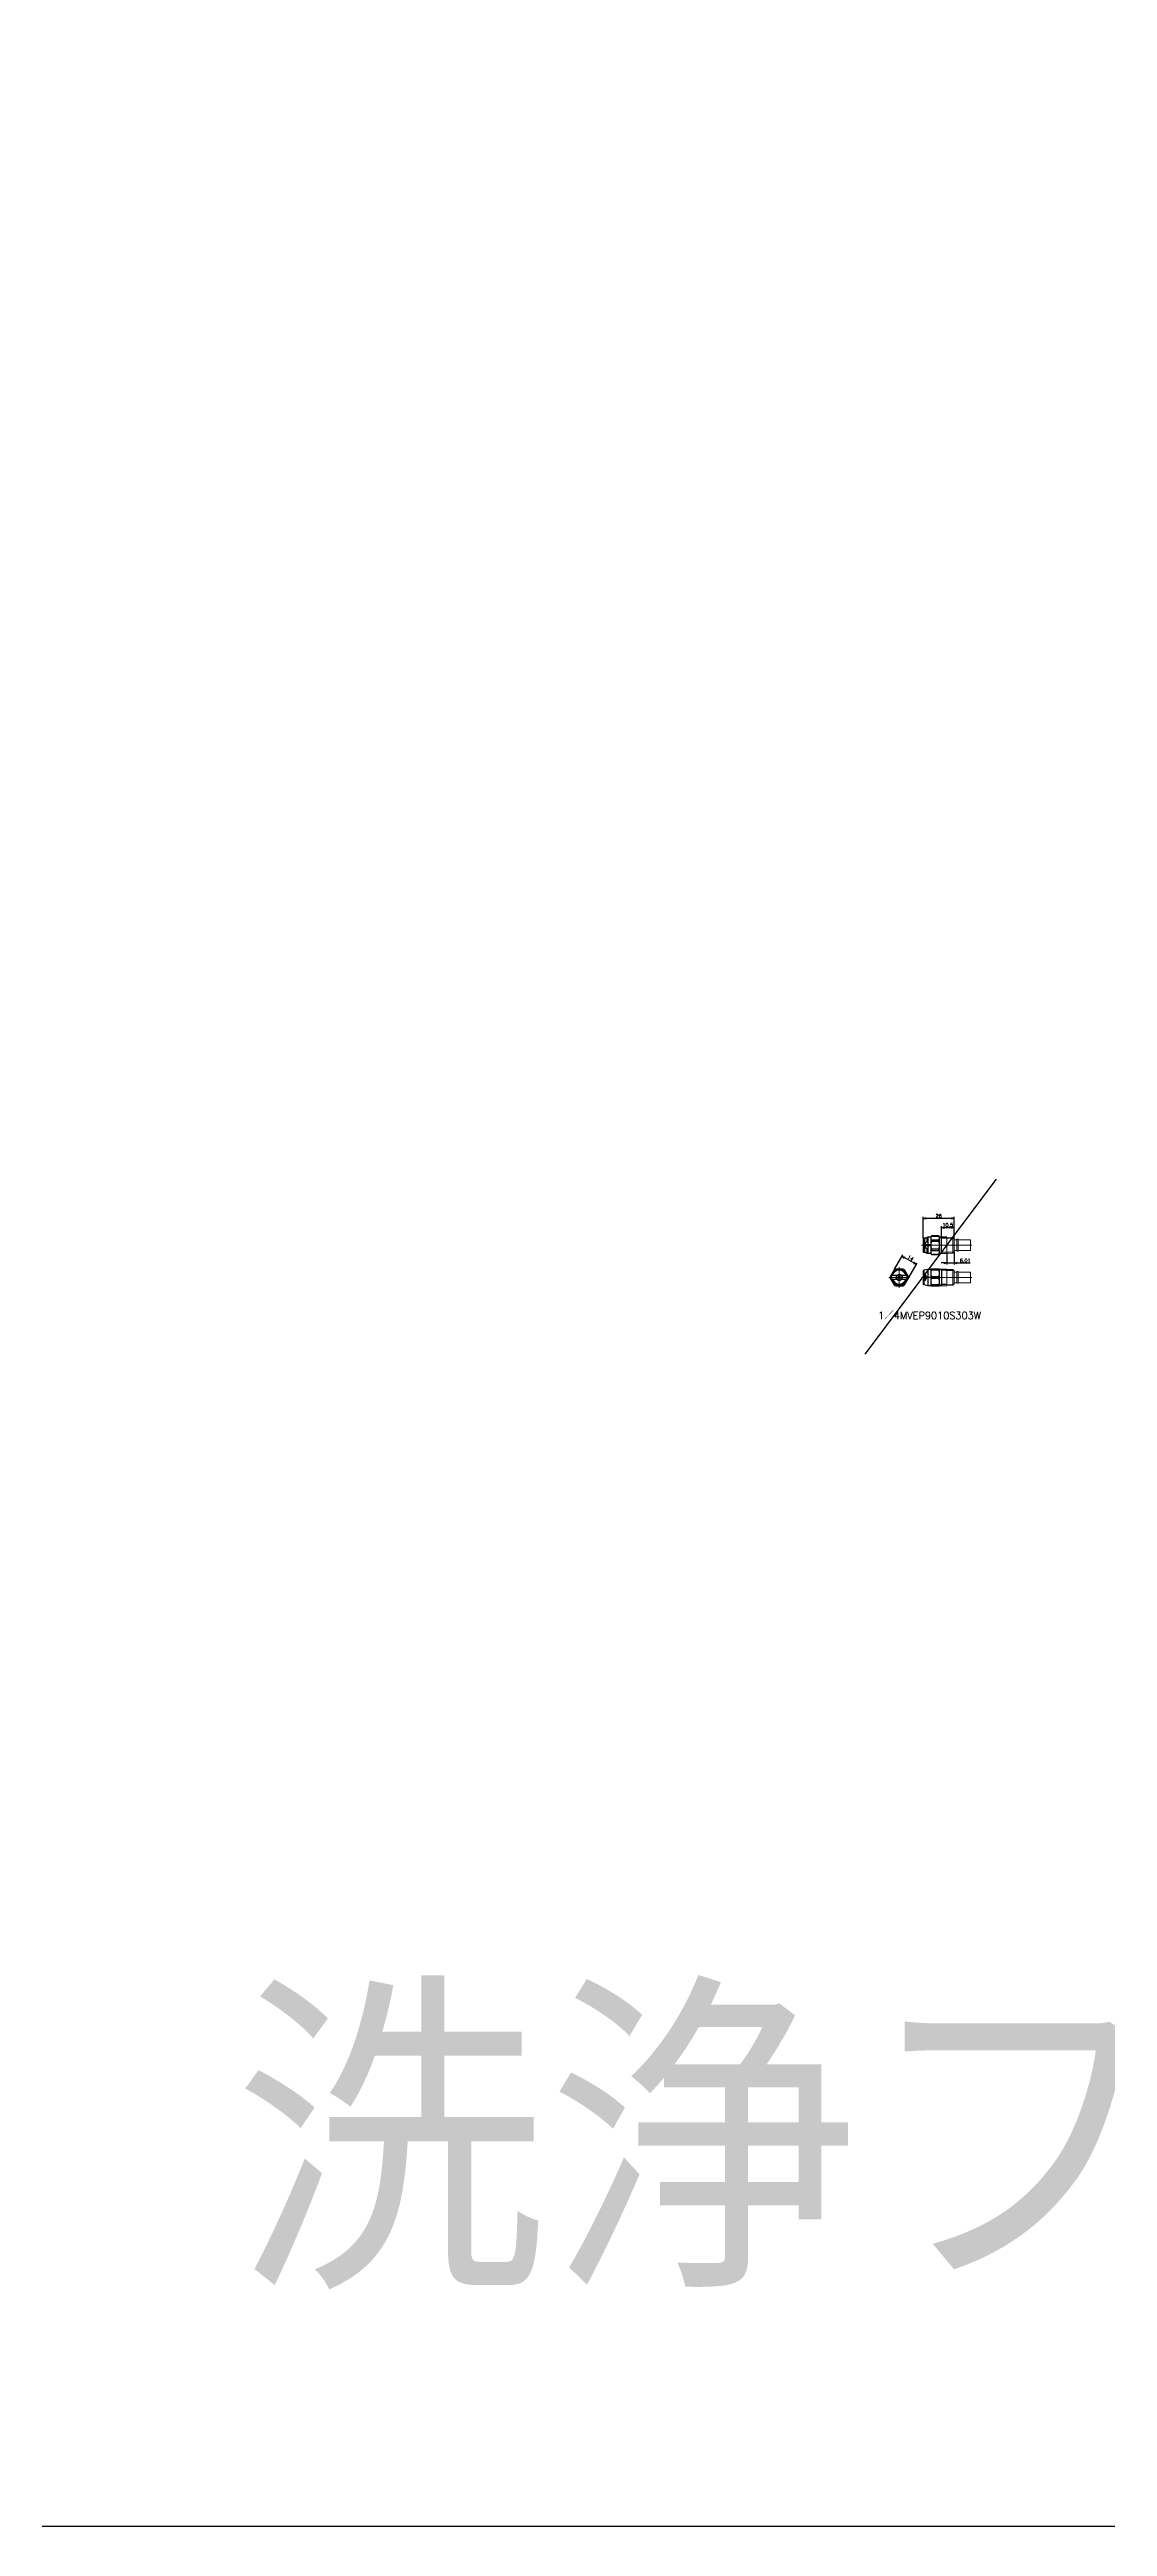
# Model space of a CAD drawing. Header units: millimetres. Extents: x -8731 to 85711, y -14522 to 31379.
# Drawn here: x 27566 to 28458, y -8237 to -6146 of the extents above; entities that cross this region are included whole.
import ezdxf

# ---------------------------------------------------------------- set-up
doc = ezdxf.new("R2010")
doc.units = ezdxf.units.MM
doc.header["$LTSCALE"] = 4
doc.header["$PDMODE"] = 99
doc.header["$PDSIZE"] = 1
doc.linetypes.add('CENTER2', pattern=[28.575, 19.05, -3.175, 3.175, -3.175])
doc.linetypes.add('HIDDEN', pattern=[9.525, 6.35, -3.175])
for name, color, linetype, lineweight in [('04_HIDDEN', 2, 'HIDDEN', 13), ('05_CENTER', 4, 'CENTER2', 13), ('08_DIM', 3, 'Continuous', 13)]:
    doc.layers.add(name, color=color, linetype=linetype, lineweight=lineweight)
doc.layers.add('10_DRAFT', color=8, linetype='Continuous', lineweight=0, plot=False)
doc.styles.add('KSS_TXT', font='txt.shx', dxfattribs={"bigfont": 'extfont2.shx'})
doc.dimstyles.new('KSS_DIM', dxfattribs={"dimscale": 3, "dimtxt": 3, "dimasz": 2.5, "dimexe": 1.25, "dimexo": 0.625, "dimtad": 1, "dimdsep": 46, "dimtxsty": 'KSS_TXT', "dimblk": 'OPEN30', "dimcen": 0, "dimazin": 2, "dimtfac": 0.75, "dimtmove": 0, "dimatfit": 3, "dimldrblk": 'OPEN30', "dimfxl": 1, "dimtolj": 1, "dimarcsym": 0})

# ---------------------------------------------------------------- blocks, each defined once
blk = doc.blocks.new('_Open30')
at = {"color": 0, "linetype": 'ByBlock', "lineweight": -2}
for p, q in [((-1, 0.27), (0, 0)), ((0, 0), (-1, -0.27)), ((0, 0), (-1, 0))]:
    blk.add_line(p, q, dxfattribs=at)
blk = doc.blocks.new('*D3003')
at = {"layer": '08_DIM', "color": 0, "lineweight": -2, "transparency": 16777216}
for p, q in [((28318.3, -7147.5), (28318.3, -7138.8)), ((28320.8, -7140.1), (28326.3, -7140.1)), ((28328.8, -7149), (28328.8, -7138.8))]:
    blk.add_line(p, q, dxfattribs=at)
at = {"layer": 'Defpoints', "color": 0, "transparency": 16777216}
for p in [(28318.3, -7148.1), (28328.8, -7140.1), (28328.8, -7149.7)]:
    blk.add_point(p, dxfattribs=at)
at = {"layer": '08_DIM', "color": 0, "lineweight": -2, "transparency": 16777216, "xscale": 2.5, "yscale": 2.5, "zscale": 2.5, "rotation": 180}
blk.add_blockref('_Open30', (28318.3, -7140.1), dxfattribs=at)
at = {"layer": '08_DIM', "color": 0, "lineweight": -2, "transparency": 16777216, "xscale": 2.5, "yscale": 2.5, "zscale": 2.5}
blk.add_blockref('_Open30', (28328.8, -7140.1), dxfattribs=at)
at = {"layer": '08_DIM', "color": 0, "transparency": 16777216, "insert": (28323.5, -7137.9), "char_height": 3, "attachment_point": 5, "style": 'KSS_TXT'}
blk.add_mtext('\\A1;10.5', dxfattribs=at)
blk = doc.blocks.new('*D3004')
at = {"layer": '08_DIM', "color": 0, "lineweight": -2, "transparency": 16777216}
for p, q in [((28302.8, -7149), (28302.8, -7131.1)), ((28326.3, -7132.4), (28305.3, -7132.4)), ((28328.8, -7149), (28328.8, -7131.1))]:
    blk.add_line(p, q, dxfattribs=at)
at = {"layer": 'Defpoints', "color": 0, "transparency": 16777216}
for p in [(28302.8, -7132.4), (28302.8, -7149.6), (28328.8, -7149.7)]:
    blk.add_point(p, dxfattribs=at)
at = {"layer": '08_DIM', "color": 0, "lineweight": -2, "transparency": 16777216, "xscale": 2.5, "yscale": 2.5, "zscale": 2.5, "rotation": 180}
blk.add_blockref('_Open30', (28302.8, -7132.4), dxfattribs=at)
at = {"layer": '08_DIM', "color": 0, "lineweight": -2, "transparency": 16777216, "xscale": 2.5, "yscale": 2.5, "zscale": 2.5}
blk.add_blockref('_Open30', (28328.8, -7132.4), dxfattribs=at)
at = {"layer": '08_DIM', "color": 0, "transparency": 16777216, "insert": (28315.8, -7130.2), "char_height": 3, "attachment_point": 5, "style": 'KSS_TXT'}
blk.add_mtext('\\A1;26', dxfattribs=at)
blk = doc.blocks.new('*D3005')
at = {"layer": '08_DIM', "color": 0, "lineweight": -2, "transparency": 16777216}
for p, q in [((28278.5, -7175.3), (28285.5, -7163.2)), ((28287, -7165.5), (28294.8, -7170)), ((28290.6, -7182.3), (28297.6, -7170.2))]:
    blk.add_line(p, q, dxfattribs=at)
at = {"layer": 'Defpoints', "color": 0, "transparency": 16777216}
for p in [(28297, -7171.3), (28278.2, -7175.8), (28290.3, -7182.8)]:
    blk.add_point(p, dxfattribs=at)
at = {"layer": '08_DIM', "color": 0, "lineweight": -2, "transparency": 16777216, "xscale": 2.5, "yscale": 2.5, "zscale": 2.5}
for p, rotation in [((28284.8, -7164.3), 149.9999999999971), ((28297, -7171.3), 329.9999999999972)]:
    blk.add_blockref('_Open30', p, dxfattribs=dict(at, rotation=rotation))
at = {"layer": '08_DIM', "color": 0, "transparency": 16777216, "insert": (28292, -7165.9), "char_height": 3, "attachment_point": 5, "rotation": 330, "style": 'KSS_TXT'}
blk.add_mtext('\\A1;14', dxfattribs=at)
blk = doc.blocks.new('1／4MVEP9010S303Wc_1_1')
at = {"color": 0}
for p, q in [((-4.4, 6.4), (-7.7, 0.6)), ((-1.5, 1.5), (-6.1, 1.5)), ((3.3, 7), (-3.3, 7)), ((-1.9, 0.2), (1.9, 0.2)), ((6.1, 1.5), (1.5, 1.5)), ((7.7, 0.6), (4.4, 6.4)), ((-7.7, -0.6), (-4.4, -6.4)), ((-6.1, -1.5), (-1.5, -1.5)), ((-3.3, -7), (3.3, -7)), ((-1.9, -0.2), (1.9, -0.2)), ((1.5, -1.5), (6.1, -1.5)), ((4.4, -6.4), (7.7, -0.6))]:
    blk.add_line(p, q, dxfattribs=at)
for points in [[(-6.1, -1.5), (-6.2, -1.5), (-6.2, -1.5), (-6.2, -1.4), (-6.3, -1.3), (-6.4, -1.2), (-6.4, -1), (-6.5, -0.9), (-6.5, -0.8), (-6.5, -0.6), (-6.5, -0.5), (-6.6, -0.3), (-6.6, 0), (-6.6, 0.2), (-6.5, 0.4), (-6.5, 0.6), (-6.5, 0.9), (-6.4, 1), (-6.4, 1.2), (-6.3, 1.3), (-6.2, 1.4), (-6.2, 1.5), (-6.2, 1.5), (-6.1, 1.5)], [(-2.1, 1.4), (-2.1, 1.3), (-2.2, 1.3), (-2.3, 1.1), (-2.3, 1), (-2.4, 0.9), (-2.5, 0.7), (-2.5, 0.5), (-2.6, 0.3), (-2.6, 0.1), (-2.6, -0.1), (-2.6, -0.3), (-2.5, -0.5), (-2.5, -0.7), (-2.4, -0.9), (-2.3, -1.1), (-2.2, -1.2), (-2.1, -1.3), (-2.1, -1.4)], [(-1.9, 1.5), (-1.9, 1.5), (-2, 1.5), (-2, 1.5), (-2.1, 1.4)], [(-1.9, -0.2), (-2, -0.2), (-2, -0.1), (-2.1, -0.1), (-2.1, 0), (-2.1, 0), (-2.1, 0.1), (-2.1, 0.1), (-2, 0.1), (-2, 0.2), (-1.9, 0.2)], [(2.1, 1.4), (2, 1.5), (2, 1.5), (1.9, 1.5), (1.9, 1.5)], [(1.9, 0.2), (2, 0.2), (2, 0.1), (2.1, 0.1), (2.1, 0), (2.1, 0), (2.1, -0.1), (2.1, -0.1), (2, -0.1), (2, -0.2), (1.9, -0.2)], [(2.1, -1.4), (2.1, -1.3), (2.2, -1.3), (2.3, -1.1), (2.3, -1), (2.4, -0.9), (2.5, -0.7), (2.5, -0.5), (2.6, -0.3), (2.6, -0.1), (2.6, 0.1), (2.6, 0.3), (2.5, 0.5), (2.5, 0.7), (2.4, 0.9), (2.3, 1.1), (2.2, 1.2), (2.1, 1.3), (2.1, 1.4)], [(6.1, 1.5), (6.2, 1.5), (6.2, 1.5), (6.2, 1.4), (6.3, 1.3), (6.4, 1.2), (6.4, 1), (6.5, 0.9), (6.5, 0.8), (6.5, 0.6), (6.5, 0.5), (6.6, 0.3), (6.6, 0), (6.6, -0.2), (6.5, -0.4), (6.5, -0.6), (6.5, -0.9), (6.4, -1), (6.4, -1.2), (6.3, -1.3), (6.2, -1.4), (6.2, -1.5), (6.2, -1.5), (6.1, -1.5)], [(-2.1, -1.4), (-2, -1.5), (-2, -1.5), (-1.9, -1.5), (-1.9, -1.5)], [(1.9, -1.5), (1.9, -1.5), (2, -1.5), (2, -1.5), (2.1, -1.4)]]:
    blk.add_lwpolyline(points, dxfattribs=at)
blk.add_circle((0, 0), 6.75, dxfattribs=at)
for radius, start, end in [(7.75, 175.4146, 184.5854), (6.12, 14.1934, 165.8066), (7.75, 115.4146, 124.5854), (2.15, 44.2407, 135.7593), (1, 11.537, 168.463), (0.5, 156.4218, 203.5782), (0.5, 336.4218, 23.5782), (7.75, 55.4146, 64.5854), (7.75, 355.4146, 4.5854), (6.12, 194.1934, 345.8066), (5.63, 195.4656, 344.5344), (7.75, 235.4146, 244.5854), (2.5, 214.1405, 325.8595), (2.15, 224.2407, 315.7593), (1, 191.537, 348.463), (7.75, 295.4146, 304.5854)]:
    blk.add_arc((0, 0), radius, start, end, dxfattribs=at)
at = {"layer": '04_HIDDEN', "color": 0}
blk.add_arc((0, 0), 2.5, 34.1405, 145.8595, dxfattribs=at)
at = {"layer": '05_CENTER', "color": 0}
for p, q in [((-8.7, 0), (8.7, 0)), ((0, -8.7), (0, 8.7))]:
    blk.add_line(p, q, dxfattribs=at)
blk = doc.blocks.new('A$C3DF50A72_1_1')
at = {"color": 0}
for p, q in [((2.4, 4.5), (0, 4.5)), ((3.4, 4.5), (14, 4.5)), ((14, 4.5), (14, -4.5)), ((2.4, -4.5), (0, -4.5)), ((14, -4.5), (3.4, -4.5))]:
    blk.add_line(p, q, dxfattribs=at)
blk.add_lwpolyline([(2.4, 5), (3.4, 5), (3.4, -5), (2.4, -5)], close=True, dxfattribs=at)
at = {"layer": '05_CENTER', "color": 0}
blk.add_line((0, 0), (15.1, 0), dxfattribs=at)
blk = doc.blocks.new('1／4MVEP9010S303Wa_1_1')
at = {"color": 0}
for p, q in [((-20, 5.4), (-20, -5.4)), ((-19.6, 5.9), (-18.5, 6.1)), ((-19.6, 5.9), (-19.6, -5.9)), ((-16, 6.8), (-17, 6.6)), ((-13.5, 6.8), (-16, 6.8)), ((-16, 6.8), (-16, -6.8)), ((-12.9, 7.8), (-13.5, 6.8)), ((-13.5, 6.8), (-13.5, -6.8)), ((-6.9, 7.8), (-12.9, 7.8)), ((-12.9, 7.8), (-12.9, 7.7)), ((-12.9, 7.7), (-6.9, 7.7)), ((-6.9, 4.4), (-12.9, 4.4)), ((-12.9, 4.4), (-12.9, 3.3)), ((-12.9, 3.3), (-6.9, 3.3)), ((-6.5, 7), (-6.9, 7.8)), ((-6.9, 7.8), (-6.9, 7.7)), ((-6.9, 4.4), (-6.9, 3.3)), ((-6.5, 7), (-6.5, -7)), ((-4.5, 6.1), (-6.5, 7)), ((0, 6.8), (-6.5, 7)), ((-4.5, -6.9), (-4.5, 6.9)), ((0, 5.9), (-4.5, 6.1)), ((-18.5, -6.1), (-19.6, -5.9)), ((-17, -6.6), (-16, -6.8)), ((-16, -6.8), (-13.5, -6.8)), ((-13.5, -6.8), (-12.9, -7.8)), ((-6.9, -3.3), (-12.9, -3.3)), ((-12.9, -3.3), (-12.9, -4.4)), ((-12.9, -4.4), (-6.9, -4.4)), ((-6.9, -7.7), (-12.9, -7.7)), ((-12.9, -7.7), (-12.9, -7.8)), ((-12.9, -7.8), (-6.9, -7.8)), ((-6.9, -3.3), (-6.9, -4.4)), ((-6.9, -7.8), (-6.5, -7)), ((-6.9, -7.7), (-6.9, -7.8)), ((-4.5, -6.1), (-6.5, -7)), ((-6.5, -7), (0, -6.8)), ((0, -5.9), (-4.5, -6.1))]:
    blk.add_line(p, q, dxfattribs=at)
for points in [[(-19.6, 5.9), (-19.7, 5.9), (-19.7, 5.9), (-19.8, 5.8), (-19.9, 5.8), (-19.9, 5.7), (-20, 5.6), (-20, 5.5), (-20, 5.4), (-20, 5.4)], [(-18.5, 6.1), (-18.2, 6.2), (-18, 6.2), (-17.8, 6.3), (-17.5, 6.4), (-17.4, 6.4), (-17.3, 6.5), (-17.2, 6.5), (-17.1, 6.5), (-17, 6.6), (-17, 6.6), (-17, 6.6), (-17, 6.6)], [(-12.9, 4.4), (-13.1, 4.7), (-13.2, 5.1), (-13.3, 5.4), (-13.3, 5.8), (-13.3, 6.1), (-13.3, 6.5), (-13.3, 6.8), (-13.2, 7.1), (-13.1, 7.4), (-12.9, 7.7)], [(-12.9, -3.3), (-13, -2.8), (-13.1, -2.2), (-13.2, -1.7), (-13.3, -1.1), (-13.3, -0.5), (-13.3, 0.1), (-13.3, 0.6), (-13.3, 1.2), (-13.2, 1.7), (-13.1, 2.2), (-13, 2.8), (-12.9, 3.3)], [(-6.9, 7.7), (-6.8, 7.4), (-6.7, 7), (-6.6, 6.7), (-6.5, 6.3), (-6.5, 6), (-6.5, 5.6), (-6.6, 5.3), (-6.7, 5), (-6.8, 4.7), (-6.9, 4.4)], [(-6.9, 3.3), (-6.8, 2.8), (-6.7, 2.2), (-6.6, 1.7), (-6.6, 1.1), (-6.5, 0.5), (-6.5, -0.1), (-6.5, -0.6), (-6.6, -1.2), (-6.6, -1.7), (-6.7, -2.2), (-6.8, -2.8), (-6.9, -3.3)], [(-20, -5.4), (-20, -5.5), (-20, -5.6), (-19.9, -5.7), (-19.9, -5.8), (-19.8, -5.8), (-19.7, -5.9), (-19.6, -5.9), (-19.6, -5.9)], [(-17, -6.6), (-17, -6.6), (-17.1, -6.5), (-17.1, -6.5), (-17.3, -6.5), (-17.4, -6.4), (-17.6, -6.4), (-17.8, -6.3), (-18, -6.2), (-18.3, -6.2), (-18.5, -6.1)], [(-12.9, -7.7), (-13.1, -7.4), (-13.2, -7), (-13.3, -6.7), (-13.3, -6.3), (-13.3, -6), (-13.3, -5.6), (-13.3, -5.3), (-13.2, -5), (-13.1, -4.7), (-12.9, -4.4)], [(-6.9, -4.4), (-6.8, -4.7), (-6.7, -5.1), (-6.6, -5.4), (-6.5, -5.8), (-6.5, -6.1), (-6.5, -6.5), (-6.6, -6.8), (-6.7, -7.1), (-6.8, -7.4), (-6.9, -7.7)]]:
    blk.add_lwpolyline(points, dxfattribs=at)
at = {"layer": '04_HIDDEN', "color": 0}
for p, q in [((-18.5, 1.9), (-20, 1.5)), ((-19.5, 1), (-18.6, 1.9)), ((-19.5, 1), (-19.5, -1)), ((-18.6, 0.5), (-18.6, 1.9)), ((-13.5, 0.5), (-18.6, 0.5)), ((-18.5, 1.9), (-18.5, 6.1)), ((-18, 2.5), (-18.4, 2.1)), ((-18.4, 0.5), (-18.4, 2.1)), ((-13.5, 0.5), (-18.4, 0.5)), ((-17, 2.6), (-18, 2.5)), ((-18, 2.5), (-18, -2.5)), ((-18, 2.1), (-18, 2.1)), ((-18, 2.1), (-18, -2.1)), ((-17, 2.6), (-17, 6.6)), ((-20, -1.5), (-18.5, -1.9)), ((-18.6, -1.9), (-19.5, -1)), ((-13.5, -0.5), (-18.6, -0.5)), ((-18.6, -1.9), (-18.6, -0.5)), ((-18.5, -6.1), (-18.5, -1.9)), ((-18.4, -0.5), (-13.5, -0.5)), ((-18.4, -2.1), (-18.4, -0.5)), ((-18.4, -2.1), (-18, -2.5)), ((-18, -2.1), (-18, -2.1)), ((-18, -2.5), (-17, -2.6)), ((-17, -6.6), (-17, -2.6))]:
    blk.add_line(p, q, dxfattribs=at)
for points in [[(-18.6, 1.9), (-18.5, 2), (-18.5, 2), (-18.4, 2.1), (-18.4, 2.1), (-18.4, 2.1)], [(-18.4, 0.5), (-18.4, 0.5), (-18.4, 0.5), (-18.4, 0.5), (-18.5, 0.5), (-18.6, 0.5), (-18.6, 0.5)], [(-18, 2.1), (-18.2, 2), (-18.4, 1.9), (-18.5, 1.9)], [(-17, 2.6), (-17, 2.6), (-17, 2.6), (-17.1, 2.5), (-17.2, 2.5), (-17.3, 2.4), (-17.5, 2.3), (-17.6, 2.2), (-17.8, 2.1), (-18, 2.1)], [(-18.6, -0.5), (-18.5, -0.5), (-18.5, -0.5), (-18.4, -0.5), (-18.4, -0.5), (-18.4, -0.5)], [(-18.4, -2.1), (-18.4, -2.1), (-18.4, -2.1), (-18.4, -2.1), (-18.5, -2), (-18.5, -2), (-18.6, -1.9)], [(-18.5, -1.9), (-18.4, -1.9), (-18.2, -2), (-18.1, -2), (-18, -2.1)], [(-18, -2.1), (-17.7, -2.2), (-17.5, -2.3), (-17.3, -2.4), (-17.3, -2.4), (-17.2, -2.5), (-17.1, -2.5), (-17, -2.6), (-17, -2.6), (-17, -2.6)]]:
    blk.add_lwpolyline(points, dxfattribs=at)
at = {"layer": '05_CENTER', "color": 0}
blk.add_line((-21.3, 0), (6, 0), dxfattribs=at)
at = {"layer": '10_DRAFT'}
for p, q in [((0, 6.8), (0, -6.8)), ((5, 6.6), (0, 6.8)), ((5.7, 5.7), (0, 5.9)), ((6, 5.4), (5, 6.6)), ((5, 6.6), (5, -6.6)), ((6, 5.4), (6, -5.4)), ((6, 5.4), (6, -5.4)), ((5.7, -5.7), (0, -5.9)), ((0, -6.8), (5, -6.6)), ((5, -6.6), (6, -5.4))]:
    blk.add_line(p, q, dxfattribs=at)
blk.add_blockref('A$C3DF50A72_1_1', (6, 0), dxfattribs=at)
blk = doc.blocks.new('*D3010')
at = {"layer": '08_DIM', "color": 0, "lineweight": -2, "transparency": 16777216}
for p, q in [((28320.3, -7170), (28317.8, -7170)), ((28322.8, -7162.4), (28322.8, -7171.2)), ((28322.8, -7170), (28328.8, -7170)), ((28328.8, -7161), (28328.8, -7171.2)), ((28331.3, -7170), (28342.5, -7170))]:
    blk.add_line(p, q, dxfattribs=at)
at = {"layer": 'Defpoints', "color": 0, "transparency": 16777216}
for p in [(28322.8, -7161.8), (28328.8, -7160.4), (28328.8, -7170)]:
    blk.add_point(p, dxfattribs=at)
at = {"layer": '08_DIM', "color": 0, "lineweight": -2, "transparency": 16777216, "xscale": 2.5, "yscale": 2.5, "zscale": 2.5}
blk.add_blockref('_Open30', (28322.8, -7170), dxfattribs=at)
at = {"layer": '08_DIM', "color": 0, "lineweight": -2, "transparency": 16777216, "xscale": 2.5, "yscale": 2.5, "zscale": 2.5, "rotation": 180}
blk.add_blockref('_Open30', (28328.8, -7170), dxfattribs=at)
at = {"layer": '08_DIM', "color": 0, "transparency": 16777216, "insert": (28338.2, -7167.9), "char_height": 3, "attachment_point": 5, "style": 'KSS_TXT'}
blk.add_mtext('\\A1;6.01', dxfattribs=at)
blk = doc.blocks.new('1／4MVEP9010S303Wb_1_1')
at = {"color": 0}
for p, q in [((-20, 5.6), (-20, 1.5)), ((-20, 1.5), (-18.5, 1.5)), ((-16, 6.8), (-19.6, 6.1)), ((-19.6, 6.1), (-19.6, 1.5)), ((-19, 1.5), (-19.5, 1)), ((-19.5, 1), (-19.5, 0.2)), ((-18.6, 0.2), (-19.5, 0.2)), ((-18, 1.4), (-18, 1.4)), ((-18, 1.4), (-18, -1.4)), ((-13.5, 6.8), (-16, 6.8)), ((-16, 6.8), (-16, -6.8)), ((-13.3, 7), (-13.5, 6.8)), ((-13.5, 6.8), (-13.5, -6.8)), ((-6.5, 7), (-13.3, 7)), ((-12.9, 7), (-12.9, 6.4)), ((-12.9, 6.4), (-6.9, 6.4)), ((-6.9, 0.6), (-12.9, 0.6)), ((-12.9, 0.6), (-12.9, -0.6)), ((-6.9, 7), (-6.9, 6.4)), ((-6.9, 0.6), (-6.9, -0.6)), ((0, 6.8), (-6.5, 7)), ((-6.5, 7), (-6.5, 7)), ((-6.5, 7), (-6.5, -7)), ((-4.5, 6.1), (-6.5, 7)), ((-4.5, 6.9), (-4.5, -6.9)), ((0, 5.9), (-4.5, 6.1)), ((-18.5, -1.5), (-20, -1.5)), ((-20, -1.5), (-20, -5.6)), ((-19.6, -1.5), (-19.6, -6.1)), ((-19.6, -6.1), (-16, -6.8)), ((-19.5, -0.2), (-18.6, -0.2)), ((-19.5, -0.2), (-19.5, -1)), ((-19.5, -1), (-19, -1.5)), ((-16, -6.8), (-13.5, -6.8)), ((-13.5, -6.8), (-13.3, -7)), ((-13.3, -7), (-6.5, -7)), ((-12.9, -0.6), (-6.9, -0.6)), ((-6.9, -6.4), (-12.9, -6.4)), ((-12.9, -6.4), (-12.9, -7)), ((-6.9, -6.4), (-6.9, -7)), ((-4.5, -6.1), (-6.5, -7)), ((-6.5, -7), (0, -6.8)), ((-6.5, -7), (-6.5, -7)), ((0, -5.9), (-4.5, -6.1))]:
    blk.add_line(p, q, dxfattribs=at)
for points in [[(-18.6, -0.2), (-18.5, -0.2), (-18.5, -0.1), (-18.4, -0.1), (-18.4, 0), (-18.4, 0), (-18.4, 0.1), (-18.4, 0.1), (-18.5, 0.1), (-18.5, 0.2), (-18.6, 0.2)], [(-18.5, -1.5), (-18.3, -1.5), (-18.1, -1.5), (-18, -1.4), (-17.8, -1.3), (-17.5, -1.2), (-17.4, -1), (-17.3, -0.9), (-17.2, -0.8), (-17.1, -0.6), (-17.1, -0.5), (-17, -0.3), (-17, 0), (-17, 0.2), (-17.1, 0.4), (-17.1, 0.6), (-17.3, 0.9), (-17.4, 1), (-17.6, 1.2), (-17.8, 1.3), (-18, 1.4), (-18.1, 1.5), (-18.3, 1.5), (-18.5, 1.5)], [(-12.9, 0.6), (-13.1, 1.2), (-13.2, 1.8), (-13.3, 2.4), (-13.3, 3), (-13.3, 3.6), (-13.3, 4.2), (-13.3, 4.8), (-13.2, 5.3), (-13.1, 5.8), (-12.9, 6.4)], [(-6.9, 6.4), (-6.8, 5.8), (-6.7, 5.2), (-6.6, 4.6), (-6.5, 4), (-6.5, 3.4), (-6.5, 2.8), (-6.6, 2.2), (-6.7, 1.7), (-6.8, 1.2), (-6.9, 0.6)], [(-12.9, -6.4), (-13.1, -5.8), (-13.2, -5.2), (-13.3, -4.6), (-13.3, -4), (-13.3, -3.4), (-13.3, -2.8), (-13.3, -2.2), (-13.2, -1.7), (-13.1, -1.2), (-12.9, -0.6)], [(-6.9, -0.6), (-6.8, -1.2), (-6.7, -1.8), (-6.6, -2.4), (-6.5, -3), (-6.5, -3.6), (-6.5, -4.2), (-6.6, -4.8), (-6.7, -5.3), (-6.8, -5.8), (-6.9, -6.4)]]:
    blk.add_lwpolyline(points, dxfattribs=at)
for centre, start, end in [((-19.5, 5.6), 100, 180), ((-19.5, -5.6), 180, 260)]:
    blk.add_arc(centre, 0.5, start, end, dxfattribs=at)
at = {"layer": '04_HIDDEN', "color": 0}
for p, q in [((-18, 2.5), (-20, 2.1)), ((-18, 2.5), (-19, 1.5)), ((-13.5, 0.2), (-18.6, 0.2)), ((-18, 2.5), (-18, 1.4)), ((-20, -2.1), (-18, -2.5)), ((-19, -1.5), (-18, -2.5)), ((-13.5, -0.2), (-18.6, -0.2)), ((-18, -1.4), (-18, -2.5))]:
    blk.add_line(p, q, dxfattribs=at)
at = {"layer": '05_CENTER', "color": 0}
blk.add_line((-21.3, 0), (6, 0), dxfattribs=at)
at = {"layer": '10_DRAFT'}
for p, q in [((0, 6.8), (0, -6.8)), ((5, 6.6), (0, 6.8)), ((5.7, 5.7), (0, 5.9)), ((6, 5.4), (5, 6.6)), ((5, 6.6), (5, -6.6)), ((6, 5.4), (6, -5.4)), ((6, 5.4), (6, -5.4)), ((5.7, -5.7), (0, -5.9)), ((0, -6.8), (5, -6.6)), ((5, -6.6), (6, -5.4))]:
    blk.add_line(p, q, dxfattribs=at)
blk.add_blockref('A$C3DF50A72_1_1', (6, 0), dxfattribs=at)

msp = doc.modelspace()

# ---------------------------------------------------------------- linework, layer by layer
msp.add_line((28364.25602, -7099.25488), (28253.48584, -7247.0171))
msp.add_lwpolyline([(27349.34546, -526.72425), (32292.00416, -526.72425), (32292.00416, -8236.71705), (27349.34546, -8236.71705)], close=True)

# ---------------------------------------------------------------- block references
at = {"color": 4}
for name, p in [('1／4MVEP9010S303Wa_1_1', (28322.7677, -7155.031)), ('1／4MVEP9010S303Wc_1_1', (28282.57357, -7182.18259)), ('1／4MVEP9010S303Wb_1_1', (28322.7677, -7182.18259))]:
    msp.add_blockref(name, p, dxfattribs=at)

# ---------------------------------------------------------------- texts
at = {"color": 0, "style": 'KSS_TXT'}
msp.add_text('1／4MVEP9010S303W', height=6, dxfattribs=at).set_placement((28264.75322, -7217.35683))
at = {"layer": '08_DIM', "style": 'KSS_TXT'}
msp.add_text('洗浄フード上・排水+洗浄ノズル', height=240, dxfattribs=at).set_placement((27720.81191, -8036.35738))

# ---------------------------------------------------------------- dimensions: what is measured, and where the dimension line sits
at = {"layer": '08_DIM'}
for base, p1, p2, picture, middle in [((28302.7777, -7132.37088), (28328.7777, -7149.656), (28302.7777, -7149.60954), '*D3004', (28315.7777, -7130.24588)), ((28328.7777, -7140.07419), (28318.2777, -7148.1247), (28328.7777, -7149.656), '*D3003', (28323.5277, -7137.9471)), ((28328.7777, -7169.98781), (28322.7677, -7161.79713), (28328.7777, -7160.406), '*D3010', (28338.16311, -7167.86281))]:
    dim = msp.add_linear_dim(base=base, p1=p1, p2=p2, dimstyle='KSS_DIM', override={"dimscale": 1}, dxfattribs=at)
    dim.commit()
    dim.dimension.update_dxf_attribs({"geometry": picture, "text_midpoint": middle})
dim = msp.add_aligned_dim(p1=(28278.17441, -7175.80216), p2=(28290.29876, -7182.80216), distance=13.30938, dimstyle='KSS_DIM', override={"dimscale": 1}, dxfattribs=at)
dim.commit()
dim.dimension.update_dxf_attribs({"geometry": '*D3005', "text_midpoint": (28291.95378, -7165.93559)})

doc.saveas('drawing.dxf')
